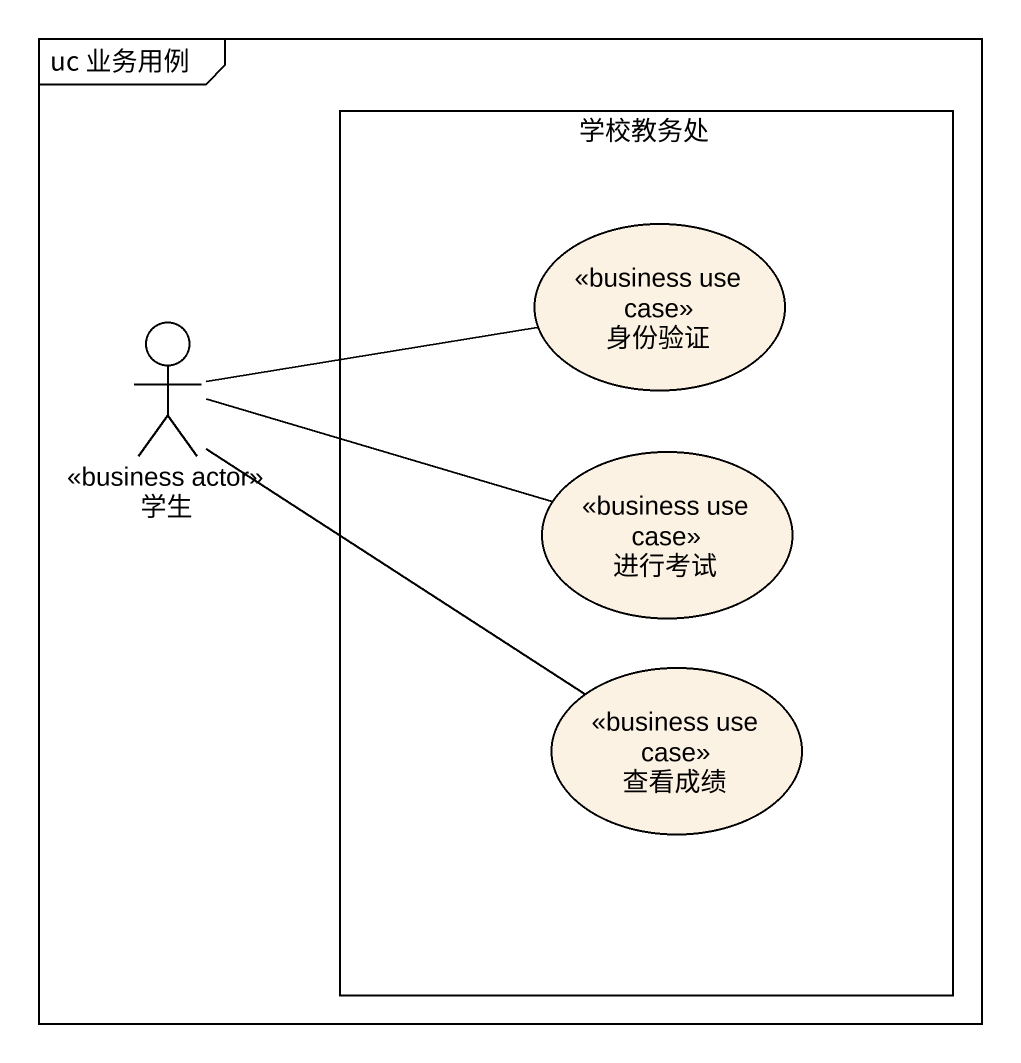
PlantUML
@startuml
mainframe uc 业务用例
rectangle 学校教务处 {
  usecase 身份验证 <<business use case>>
  usecase 进行考试 <<business use case>>
  usecase 查看成绩 <<business use case>>
}
actor 学生 <<business actor>>
学生 -right- 身份验证
学生 -right- 进行考试
学生 -- 查看成绩
@enduml
